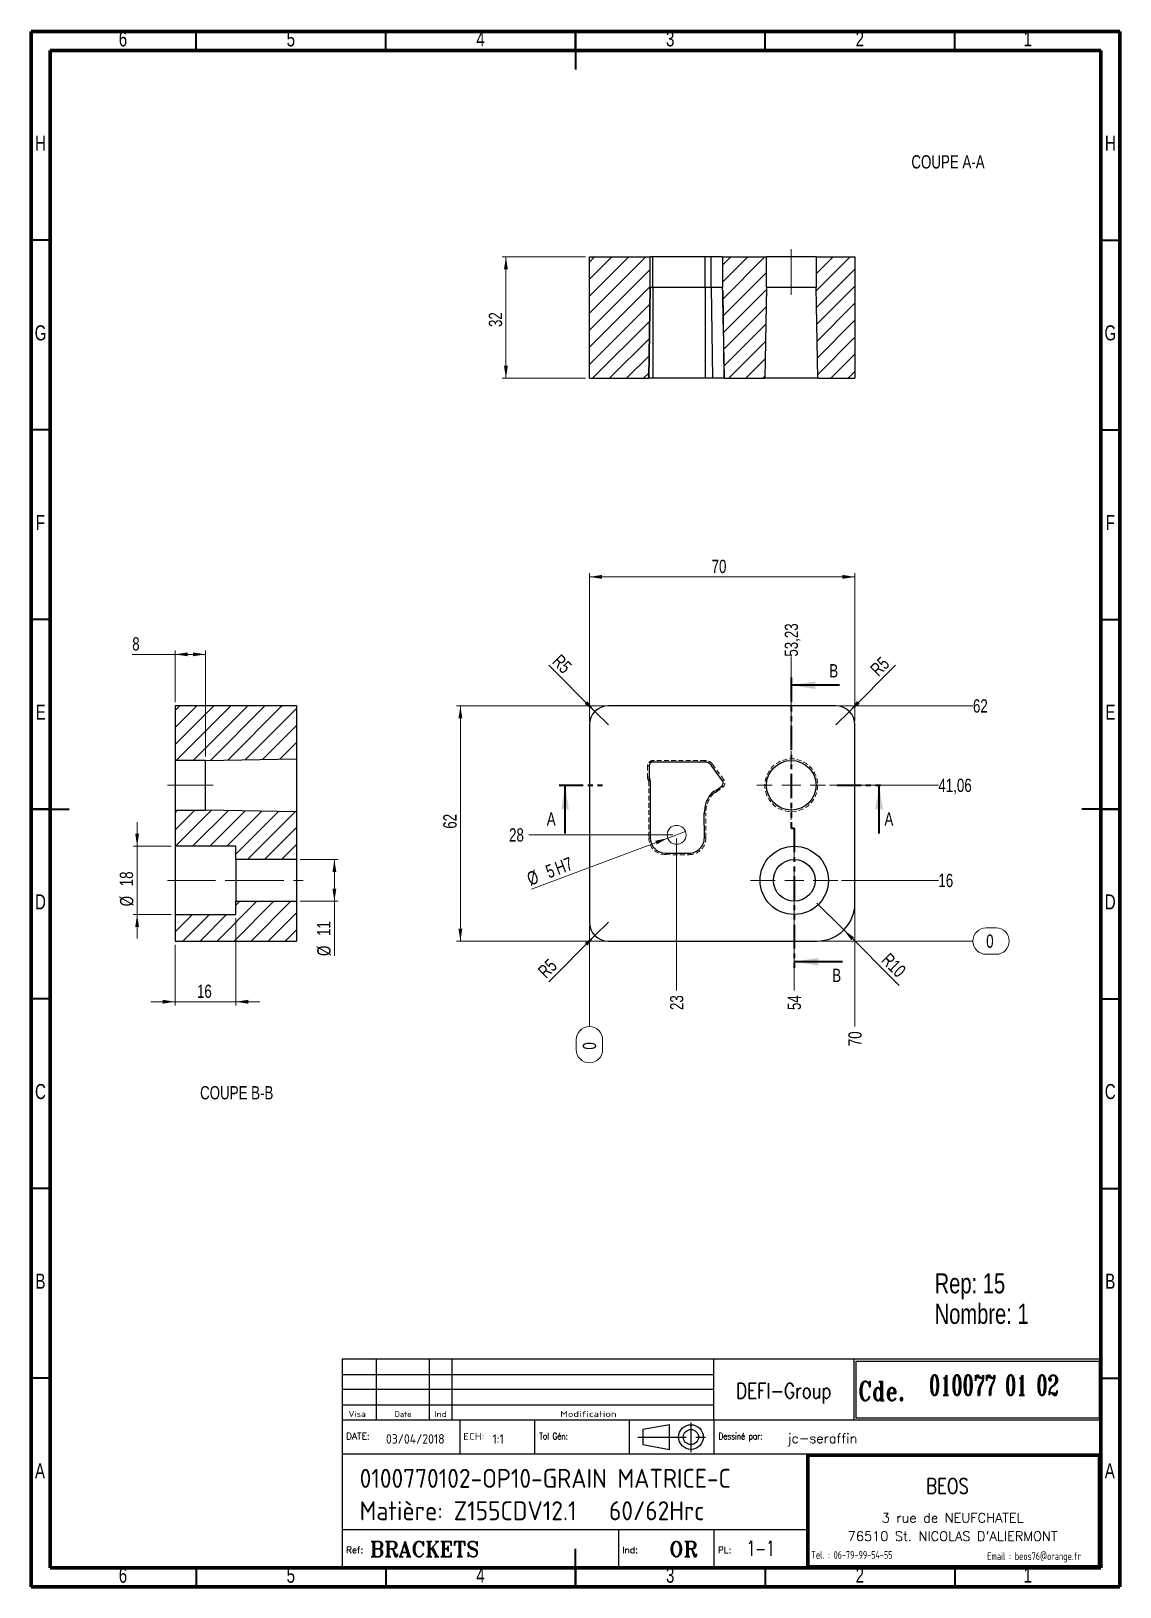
# Model space of a CAD drawing. Header units: millimetres. Extents: x 5 to 292, y 5 to 415.
import ezdxf

# ---------------------------------------------------------------- set-up
doc = ezdxf.new("R2010")
doc.units = ezdxf.units.MM
for name, pattern in [('CENTERX2', [20.32, 12.7, -2.54, 2.54, -2.54]), ('HIDDEN', [1.905, 1.27, -0.635]), ('PHANTOM', [12.7, 6.35, -1.27, 1.27, -1.27, 1.27, -1.27])]:
    doc.linetypes.add(name, pattern=pattern)
doc.layers.add('DIMENSIONS', color=176, linetype='Continuous')
doc.styles.add('SLDTEXTSTYLE0', font='TXT', dxfattribs={"width": 0.75})
doc.styles.add('SLDTEXTSTYLE1', font='ISOCP')
doc.styles.add('SLDTEXTSTYLE10', font='ISOCP', dxfattribs={"width": 1.147311})
doc.styles.add('SLDTEXTSTYLE11', font='ISOCP', dxfattribs={"width": 1.385904})
doc.styles.add('SLDTEXTSTYLE12', font='ISOCP', dxfattribs={"width": 1.246461})
doc.styles.add('SLDTEXTSTYLE13', font='ROMAND')
doc.styles.add('SLDTEXTSTYLE2', font='ROMANT', dxfattribs={"width": 0.8})
doc.styles.add('SLDTEXTSTYLE3', font='ISOCP', dxfattribs={"width": 0.8})
doc.styles.add('SLDTEXTSTYLE4', font='ROMANS', dxfattribs={"width": 0.8})
doc.styles.add('SLDTEXTSTYLE5', font='ROMANT')
doc.styles.add('SLDTEXTSTYLE6', font='ROMANS')
doc.styles.add('SLDTEXTSTYLE7', font='ROMANT', dxfattribs={"width": 0.65})
doc.styles.add('SLDTEXTSTYLE8', font='ISOCP', dxfattribs={"width": 1.446157})
doc.styles.add('SLDTEXTSTYLE9', font='ISOCP', dxfattribs={"width": 1.294402})
doc.dimstyles.new('SLDDIMSTYLE0', dxfattribs={"dimtxt": 3.5, "dimasz": 3.302, "dimexe": 0, "dimexo": 0.0625, "dimgap": 0.875, "dimtad": 1, "dimrnd": 1e-09, "dimzin": 12, "dimdsep": 46, "dimtxsty": 'SLDTEXTSTYLE0', "dimblk1": 'NONE', "dimsah": 1, "dimcen": 0, "dimadec": 0, "dimazin": 3, "dimtfac": 1, "dimtmove": 0, "dimatfit": 3, "dimldrblk": 'NONE', "dimfxl": 1, "dimfrac": 2, "dimtolj": 1, "dimtzin": 12, "dimarcsym": 0})
doc.dimstyles.new('SLDDIMSTYLE1', dxfattribs={"dimtxt": 3.5, "dimasz": 3.302, "dimexe": 0, "dimexo": 0.0625, "dimgap": 0.875, "dimtad": 0, "dimtih": 1, "dimtoh": 1, "dimdec": 0, "dimrnd": 1e-09, "dimdsep": 46, "dimtxsty": 'SLDTEXTSTYLE0', "dimblk1": 'NONE', "dimblk2": 'NONE', "dimsah": 1, "dimcen": 0.09, "dimadec": 0, "dimazin": 2, "dimtfac": 1, "dimtdec": 0, "dimtofl": 0, "dimtmove": 0, "dimatfit": 3, "dimldrblk": 'NONE', "dimfxl": 1, "dimfrac": 2, "dimtolj": 1, "dimtzin": 12, "dimarcsym": 0})
doc.dimstyles.new('SLDDIMSTYLE2', dxfattribs={"dimtxt": 3.5, "dimasz": 3.302, "dimexe": 0, "dimexo": 0.0625, "dimgap": 0.875, "dimtad": 0, "dimtih": 1, "dimtoh": 1, "dimrnd": 1e-09, "dimzin": 12, "dimdsep": 46, "dimtxsty": 'SLDTEXTSTYLE0', "dimblk1": 'NONE', "dimblk2": 'NONE', "dimsah": 1, "dimcen": 0.09, "dimadec": 0, "dimazin": 3, "dimtfac": 1, "dimtofl": 0, "dimtmove": 0, "dimatfit": 3, "dimldrblk": 'NONE', "dimfxl": 1, "dimfrac": 2, "dimtolj": 1, "dimtzin": 12, "dimarcsym": 0})
doc.dimstyles.new('SLDDIMSTYLE3', dxfattribs={"dimtxt": 3.5, "dimasz": 3.302, "dimexe": 0, "dimexo": 0.0625, "dimgap": 0.875, "dimtad": 1, "dimrnd": 1e-09, "dimzin": 12, "dimdsep": 46, "dimtxsty": 'SLDTEXTSTYLE0', "dimsah": 1, "dimcen": 0.09, "dimadec": 0, "dimazin": 3, "dimtfac": 1, "dimtofl": 0, "dimtmove": 0, "dimatfit": 3, "dimfxl": 1, "dimfrac": 2, "dimtolj": 1, "dimtzin": 12, "dimarcsym": 0})
doc.dimstyles.new('SLDDIMSTYLE4', dxfattribs={"dimtxt": 3.5, "dimasz": 3.302, "dimexe": 0, "dimexo": 0.0625, "dimgap": 0.875, "dimtad": 1, "dimrnd": 1e-09, "dimzin": 12, "dimdsep": 46, "dimtxsty": 'SLDTEXTSTYLE0', "dimsah": 1, "dimcen": 0, "dimadec": 0, "dimazin": 3, "dimtfac": 1, "dimtofl": 0, "dimtmove": 0, "dimatfit": 3, "dimfxl": 1, "dimfrac": 2, "dimtolj": 1, "dimtzin": 12, "dimarcsym": 0})
doc.dimstyles.new('SLDDIMSTYLE5', dxfattribs={"dimtxt": 3.5, "dimasz": 3.302, "dimexe": 0, "dimexo": 0.0625, "dimgap": 0.875, "dimtad": 1, "dimrnd": 1e-09, "dimzin": 12, "dimdsep": 46, "dimtxsty": 'SLDTEXTSTYLE0', "dimsah": 1, "dimcen": 0.09, "dimadec": 0, "dimazin": 3, "dimtfac": 1, "dimtmove": 0, "dimatfit": 0, "dimfxl": 1, "dimfrac": 2, "dimtolj": 1, "dimtzin": 12, "dimarcsym": 0})

# ---------------------------------------------------------------- blocks, each defined once
blk = doc.blocks.new('SW_NOTE_0')
at = {"color": 0, "linetype": 'Continuous', "lineweight": 0, "char_height": 5.292, "attachment_point": 1, "style": 'SLDTEXTSTYLE0'}
for s, insert in [('Rep: 15', (0, 6.82)), ('Nombre: 1', (0, -1.23))]:
    blk.add_mtext(s, dxfattribs=dict(at, insert=insert))
blk = doc.blocks.new('_D')
at = {"color": 7, "linetype": 'Continuous', "lineweight": 18}
for q in [(136.94, 188.89), (177.5, 204.13)]:
    blk.add_line((172.82, 202.37), q, dxfattribs=at)
blk.add_solid([(172.82, 202.37), (169.55, 201.68), (169.91, 200.73)], dxfattribs=at)
at = {"color": 7, "linetype": 'Continuous', "lineweight": 18, "char_height": 3.5, "attachment_point": 1, "rotation": 20.5889, "style": 'SLDTEXTSTYLE0'}
for s, insert in [('H7', (142.7, 195.92)), ('%%c', (135.35, 193.1)), ('5', (140.28, 195.01))]:
    blk.add_mtext(s, dxfattribs=dict(at, insert=insert))
blk = doc.blocks.new('_None')
blk = doc.blocks.new('_D_1')
at = {"color": 7, "linetype": 'Continuous', "lineweight": 18}
for p, q in [((152.16, 179.25), (152.16, 152.7)), ((148.67, 146.63), (148.67, 149.21)), ((155.65, 149.21), (155.65, 146.63))]:
    blk.add_line(p, q, dxfattribs=at)
for centre, start, end in [((152.16, 149.21), 0, 180), ((152.16, 146.63), 180, 0)]:
    blk.add_arc(centre, 3.49, start, end, dxfattribs=at)
at = {"color": 7, "linetype": 'Continuous', "lineweight": 18, "insert": (150.42, 146.63), "char_height": 3.5, "attachment_point": 1, "rotation": 90, "style": 'SLDTEXTSTYLE0'}
blk.add_mtext('0', dxfattribs=at)
blk = doc.blocks.new('_D_2')
at = {"color": 7, "linetype": 'Continuous', "lineweight": 18}
blk.add_line((175.16, 202.25), (175.16, 162.24), dxfattribs=at)
at = {"color": 7, "linetype": 'Continuous', "lineweight": 18, "insert": (173.42, 157.06), "char_height": 3.5, "attachment_point": 1, "rotation": 90, "style": 'SLDTEXTSTYLE0'}
blk.add_mtext('23', dxfattribs=at)
blk = doc.blocks.new('_D_3')
at = {"color": 7, "linetype": 'Continuous', "lineweight": 18}
blk.add_line((205.38, 226.36), (205.38, 250.22), dxfattribs=at)
at = {"color": 7, "linetype": 'Continuous', "lineweight": 18, "insert": (203.65, 250.22), "char_height": 3.5, "attachment_point": 1, "rotation": 90, "style": 'SLDTEXTSTYLE0'}
blk.add_mtext('53,23', dxfattribs=at)
blk = doc.blocks.new('_D_4')
at = {"color": 7, "linetype": 'Continuous', "lineweight": 18}
blk.add_line((206.16, 178.75), (206.16, 162.24), dxfattribs=at)
at = {"color": 7, "linetype": 'Continuous', "lineweight": 18, "insert": (204.42, 157.06), "char_height": 3.5, "attachment_point": 1, "rotation": 90, "style": 'SLDTEXTSTYLE0'}
blk.add_mtext('54', dxfattribs=at)
blk = doc.blocks.new('_D_5')
at = {"color": 7, "linetype": 'Continuous', "lineweight": 18}
blk.add_line((222.16, 184.25), (222.16, 152.7), dxfattribs=at)
at = {"color": 7, "linetype": 'Continuous', "lineweight": 18, "insert": (220.42, 147.53), "char_height": 3.5, "attachment_point": 1, "rotation": 90, "style": 'SLDTEXTSTYLE0'}
blk.add_mtext('70', dxfattribs=at)
blk = doc.blocks.new('_D_6')
at = {"color": 7, "linetype": 'Continuous', "lineweight": 18}
for p, q in [((256.76, 178.74), (259.35, 178.74)), ((213.16, 175.25), (253.27, 175.25)), ((259.35, 171.76), (256.76, 171.76))]:
    blk.add_line(p, q, dxfattribs=at)
for centre, start, end in [((256.76, 175.25), 90, 270), ((259.35, 175.25), 270, 90)]:
    blk.add_arc(centre, 3.49, start, end, dxfattribs=at)
at = {"color": 7, "linetype": 'Continuous', "lineweight": 18, "insert": (256.76, 176.98), "char_height": 3.5, "attachment_point": 1, "style": 'SLDTEXTSTYLE0'}
blk.add_mtext('0', dxfattribs=at)
blk = doc.blocks.new('_D_7')
at = {"color": 7, "linetype": 'Continuous', "lineweight": 18}
blk.add_line((218.66, 191.25), (244.16, 191.25), dxfattribs=at)
at = {"color": 7, "linetype": 'Continuous', "lineweight": 18, "insert": (244.16, 192.98), "char_height": 3.5, "attachment_point": 1, "style": 'SLDTEXTSTYLE0'}
blk.add_mtext('16', dxfattribs=at)
blk = doc.blocks.new('_D_8')
at = {"color": 7, "linetype": 'Continuous', "lineweight": 18}
blk.add_line((174.16, 203.25), (136.16, 203.25), dxfattribs=at)
at = {"color": 7, "linetype": 'Continuous', "lineweight": 18, "insert": (130.99, 204.98), "char_height": 3.5, "attachment_point": 1, "style": 'SLDTEXTSTYLE0'}
blk.add_mtext('28', dxfattribs=at)
blk = doc.blocks.new('_D_9')
at = {"color": 7, "linetype": 'Continuous', "lineweight": 18}
blk.add_line((215.43, 216.31), (244.16, 216.31), dxfattribs=at)
at = {"color": 7, "linetype": 'Continuous', "lineweight": 18, "insert": (244.16, 218.05), "char_height": 3.5, "attachment_point": 1, "style": 'SLDTEXTSTYLE0'}
blk.add_mtext('41,06', dxfattribs=at)
blk = doc.blocks.new('_D_10')
at = {"color": 7, "linetype": 'Continuous', "lineweight": 18}
blk.add_line((218.16, 237.25), (253.27, 237.25), dxfattribs=at)
at = {"color": 7, "linetype": 'Continuous', "lineweight": 18, "insert": (253.27, 238.98), "char_height": 3.5, "attachment_point": 1, "style": 'SLDTEXTSTYLE0'}
blk.add_mtext('62', dxfattribs=at)
blk = doc.blocks.new('_D_11')
at = {"color": 7, "linetype": 'Continuous', "lineweight": 18}
for p, q in [((152.16, 233.25), (152.16, 272.25)), ((152.16, 271.25), (222.16, 271.25)), ((222.16, 233.25), (222.16, 272.25))]:
    blk.add_line(p, q, dxfattribs=at)
for points in [[(152.16, 271.25), (155.46, 270.74), (155.46, 271.76)], [(222.16, 271.25), (218.86, 271.76), (218.86, 270.74)]]:
    blk.add_solid(points, dxfattribs=at)
at = {"color": 7, "linetype": 'Continuous', "lineweight": 18, "insert": (184.38, 275.76), "char_height": 3.5, "attachment_point": 1, "style": 'SLDTEXTSTYLE0'}
blk.add_mtext('70', dxfattribs=at)
blk = doc.blocks.new('_D_12')
at = {"color": 7, "linetype": 'Continuous', "lineweight": 18}
for p, q in [((156.16, 237.25), (117.16, 237.25)), ((118.16, 237.25), (118.16, 175.25)), ((156.16, 175.25), (117.16, 175.25))]:
    blk.add_line(p, q, dxfattribs=at)
for points in [[(118.16, 237.25), (117.65, 233.95), (118.67, 233.95)], [(118.16, 175.25), (118.67, 178.55), (117.65, 178.55)]]:
    blk.add_solid(points, dxfattribs=at)
at = {"color": 7, "linetype": 'Continuous', "lineweight": 18, "insert": (113.65, 204.86), "char_height": 3.5, "attachment_point": 1, "rotation": 90, "style": 'SLDTEXTSTYLE0'}
blk.add_mtext('62', dxfattribs=at)
blk = doc.blocks.new('_D_13')
at = {"color": 7, "linetype": 'Continuous', "lineweight": 18}
for q in [(141.43, 247.97), (157.16, 232.25)]:
    blk.add_line((153.62, 235.78), q, dxfattribs=at)
blk.add_solid([(153.62, 235.78), (151.65, 238.48), (150.93, 237.76)], dxfattribs=at)
at = {"color": 7, "linetype": 'Continuous', "lineweight": 18, "insert": (144.6, 251.14), "char_height": 3.5, "attachment_point": 1, "rotation": 315, "style": 'SLDTEXTSTYLE0'}
blk.add_mtext('R5', dxfattribs=at)
blk = doc.blocks.new('_D_14')
at = {"color": 7, "linetype": 'Continuous', "lineweight": 18}
for q in [(141.43, 164.52), (157.16, 180.25)]:
    blk.add_line((153.62, 176.71), q, dxfattribs=at)
blk.add_solid([(153.62, 176.71), (150.93, 174.74), (151.65, 174.02)], dxfattribs=at)
at = {"color": 7, "linetype": 'Continuous', "lineweight": 18, "insert": (138.26, 167.69), "char_height": 3.5, "attachment_point": 1, "rotation": 45, "style": 'SLDTEXTSTYLE0'}
blk.add_mtext('R5', dxfattribs=at)
blk = doc.blocks.new('_D_15')
at = {"color": 7, "linetype": 'Continuous', "lineweight": 18}
for q in [(212.16, 185.25), (233.83, 163.57)]:
    blk.add_line((219.23, 178.18), q, dxfattribs=at)
blk.add_solid([(219.23, 178.18), (221.2, 175.48), (221.92, 176.2)], dxfattribs=at)
at = {"color": 7, "linetype": 'Continuous', "lineweight": 18, "insert": (231.35, 172.41), "char_height": 3.5, "attachment_point": 1, "rotation": 315, "style": 'SLDTEXTSTYLE0'}
blk.add_mtext('R10', dxfattribs=at)
blk = doc.blocks.new('_D_16')
at = {"color": 7, "linetype": 'Continuous', "lineweight": 18}
for q in [(232.88, 247.97), (217.16, 232.25)]:
    blk.add_line((220.69, 235.78), q, dxfattribs=at)
blk.add_solid([(220.69, 235.78), (223.39, 237.76), (222.67, 238.48)], dxfattribs=at)
at = {"color": 7, "linetype": 'Continuous', "lineweight": 18, "insert": (225.88, 247.31), "char_height": 3.5, "attachment_point": 1, "rotation": 45, "style": 'SLDTEXTSTYLE0'}
blk.add_mtext('R5', dxfattribs=at)
blk = doc.blocks.new('SW_CENTERMARKSYMBOL_0')
at = {"color": 0, "linetype": 'Continuous', "lineweight": 0}
for p, q in [((0, 5), (0, 9.05)), ((-5, 0), (-9.05, 0)), ((0, 0), (-2.5, 0)), ((0, 0), (0, 2.5)), ((0, 0), (0, -2.5)), ((0, 0), (2.5, 0)), ((5, 0), (9.05, 0)), ((0, -5), (0, -9.05))]:
    blk.add_line(p, q, dxfattribs=at)
blk = doc.blocks.new('SW_CENTERMARKSYMBOL_1')
at = {"color": 0, "linetype": 'Continuous', "lineweight": 0}
for p, q in [((0, 5), (0, 11.5)), ((-5, 0), (-11.5, 0)), ((0, 0), (-2.5, 0)), ((0, 0), (0, 2.5)), ((0, 0), (0, -2.5)), ((0, 0), (2.5, 0)), ((5, 0), (11.5, 0)), ((0, -5), (0, -11.5))]:
    blk.add_line(p, q, dxfattribs=at)
blk = doc.blocks.new('_D_17')
at = {"color": 7, "linetype": 'Continuous', "lineweight": 18}
for p, q in [((151.16, 355.6), (129.16, 355.6)), ((130.16, 323.6), (130.16, 355.6)), ((151.16, 323.6), (129.16, 323.6))]:
    blk.add_line(p, q, dxfattribs=at)
for points in [[(130.16, 355.6), (129.65, 352.3), (130.67, 352.3)], [(130.16, 323.6), (130.67, 326.91), (129.65, 326.91)]]:
    blk.add_solid(points, dxfattribs=at)
at = {"color": 7, "linetype": 'Continuous', "lineweight": 18, "insert": (125.65, 337.12), "char_height": 3.5, "attachment_point": 1, "rotation": 90, "style": 'SLDTEXTSTYLE0'}
blk.add_mtext('32', dxfattribs=at)
blk = doc.blocks.new('_D_18')
at = {"color": 7, "linetype": 'Continuous', "lineweight": 18}
for p, q in [((42.94, 250.83), (31.65, 250.83)), ((42.94, 238.25), (42.94, 251.83)), ((50.94, 250.83), (42.94, 250.83)), ((50.94, 223.86), (50.94, 251.83))]:
    blk.add_line(p, q, dxfattribs=at)
for points in [[(42.94, 250.83), (46.25, 250.32), (46.25, 251.33)], [(50.94, 250.83), (47.64, 251.33), (47.64, 250.32)]]:
    blk.add_solid(points, dxfattribs=at)
at = {"color": 7, "linetype": 'Continuous', "lineweight": 18, "insert": (31.65, 255.34), "char_height": 3.5, "attachment_point": 1, "style": 'SLDTEXTSTYLE0'}
blk.add_mtext('8', dxfattribs=at)
blk = doc.blocks.new('_D_19')
at = {"color": 7, "linetype": 'Continuous', "lineweight": 18}
for p, q in [((32.94, 200.25), (32.94, 206.6)), ((41.94, 200.25), (31.94, 200.25)), ((32.94, 200.25), (32.94, 182.25)), ((41.94, 182.25), (31.94, 182.25)), ((32.94, 182.25), (32.94, 175.9))]:
    blk.add_line(p, q, dxfattribs=at)
for points in [[(32.94, 200.25), (33.45, 203.55), (32.44, 203.55)], [(32.94, 182.25), (32.44, 178.95), (33.45, 178.95)]]:
    blk.add_solid(points, dxfattribs=at)
at = {"color": 7, "linetype": 'Continuous', "lineweight": 18, "char_height": 3.5, "attachment_point": 1, "rotation": 90, "style": 'SLDTEXTSTYLE0'}
for s, insert in [('18', (28.38, 189.69)), ('%%c', (28.43, 184.41))]:
    blk.add_mtext(s, dxfattribs=dict(at, insert=insert))
blk = doc.blocks.new('_D_20')
at = {"color": 7, "linetype": 'Continuous', "lineweight": 18}
for p, q in [((58.94, 181.25), (58.94, 158.25)), ((42.94, 174.25), (42.94, 158.25)), ((42.94, 159.25), (36.59, 159.25)), ((42.94, 159.25), (58.94, 159.25)), ((58.94, 159.25), (65.29, 159.25))]:
    blk.add_line(p, q, dxfattribs=at)
for points in [[(42.94, 159.25), (39.64, 159.76), (39.64, 158.74)], [(58.94, 159.25), (62.25, 158.74), (62.25, 159.76)]]:
    blk.add_solid(points, dxfattribs=at)
at = {"color": 7, "linetype": 'Continuous', "lineweight": 18, "insert": (48.72, 163.76), "char_height": 3.5, "attachment_point": 1, "style": 'SLDTEXTSTYLE0'}
blk.add_mtext('16', dxfattribs=at)
blk = doc.blocks.new('_D_21')
at = {"color": 7, "linetype": 'Continuous', "lineweight": 18}
for p, q in [((75.94, 196.75), (85.94, 196.75)), ((84.94, 196.75), (84.94, 185.75)), ((75.94, 185.75), (85.94, 185.75)), ((84.94, 185.75), (84.94, 171.31))]:
    blk.add_line(p, q, dxfattribs=at)
for points in [[(84.94, 196.75), (84.44, 193.45), (85.45, 193.45)], [(84.94, 185.75), (85.45, 189.05), (84.44, 189.05)]]:
    blk.add_solid(points, dxfattribs=at)
at = {"color": 7, "linetype": 'Continuous', "lineweight": 18, "char_height": 3.5, "attachment_point": 1, "rotation": 90, "style": 'SLDTEXTSTYLE0'}
for s, insert in [('11', (80.38, 176.59)), ('%%c', (80.43, 171.31))]:
    blk.add_mtext(s, dxfattribs=dict(at, insert=insert))

msp = doc.modelspace()

# ---------------------------------------------------------------- hatches: boundary and pattern name
at = {"linetype": 'Continuous', "lineweight": 18}
h = msp.add_hatch(dxfattribs=at)
h.set_pattern_fill('ANSI31', style=0)
h.paths.add_polyline_path([(152.158, 355.605), (152.158, 323.605), (167.806, 323.605), (168.225, 347.605), (168.225, 355.605)], flags=0)
h = msp.add_hatch(dxfattribs=at)
h.set_pattern_fill('ANSI31', style=0)
edge = h.paths.add_edge_path(flags=0)
edge.add_line((198.416, 323.605), (198.835, 347.605))
edge.add_line((198.835, 347.605), (198.835, 355.605))
edge.add_line((198.835, 355.605), (187.277, 355.605))
edge.add_line((187.277, 355.605), (187.277, 347.605))
edge.add_spline(control_points=[(187.277, 347.605), (187.348, 344.358), (187.415, 341.11), (187.481, 337.863), (187.557, 334.163), (187.63, 330.462), (187.702, 326.761), (187.72, 325.836), (187.738, 324.911), (187.756, 323.985), (187.758, 323.859), (187.76, 323.732), (187.763, 323.605)], knot_values=[0.0118918, 0.0118918, 0.0118918, 0.0118918, 0.0216355, 0.0216355, 0.0216355, 0.03274, 0.03274, 0.03274, 0.0355161, 0.0355161, 0.0355161, 0.0358966, 0.0358966, 0.0358966, 0.0358966], weights=[1, 1, 1, 1, 1, 1, 1, 1, 1, 1, 1, 1, 1], degree=3, periodic=0)
edge.add_line((187.763, 323.605), (198.416, 323.605))
h = msp.add_hatch(dxfattribs=at)
h.set_pattern_fill('ANSI31', style=0)
h.paths.add_polyline_path([(222.158, 323.605), (222.158, 355.605), (211.935, 355.605), (211.935, 347.605), (212.354, 323.605)], flags=0)
h = msp.add_hatch(dxfattribs=at)
h.set_pattern_fill('ANSI31', style=0)
h.paths.add_polyline_path([(74.944, 223.281), (74.944, 237.247), (42.944, 237.247), (42.944, 222.862), (50.944, 222.862)], flags=0)
h = msp.add_hatch(dxfattribs=at)
h.set_pattern_fill('ANSI31', style=0)
h.paths.add_polyline_path([(74.944, 196.747), (74.944, 209.343), (50.944, 209.762), (42.944, 209.762), (42.944, 200.247), (58.944, 200.247), (58.944, 196.747)], flags=0)
h = msp.add_hatch(dxfattribs=at)
h.set_pattern_fill('ANSI31', style=0)
h.paths.add_polyline_path([(42.944, 182.247), (42.944, 175.247), (74.944, 175.247), (74.944, 185.747), (58.944, 185.747), (58.944, 182.247)], flags=0)

# ---------------------------------------------------------------- linework, layer by layer
at = {"color": 7, "linetype": 'Continuous', "lineweight": 70}
for p, q in [((5, 5), (5, 415)), ((5, 415), (292, 415)), ((292, 415), (292, 5)), ((10, 10), (10, 410)), ((10, 410), (287, 410)), ((287, 410), (287, 10)), ((287, 10), (10, 10)), ((292, 5), (5, 5))]:
    msp.add_line(p, q, dxfattribs=at)
at = {"color": 7, "linetype": 'Continuous', "lineweight": 35}
for p, q in [((48.5, 410), (48.5, 415)), ((98.5, 410), (98.5, 415)), ((148.5, 415.001), (148.5, 404.999)), ((148.5, 410), (148.5, 415)), ((198.5, 410), (198.5, 415)), ((248.5, 410), (248.5, 415)), ((10, 360), (5, 360)), ((287, 360), (292, 360)), ((10, 310), (5, 310)), ((287, 310), (292, 310)), ((10, 260), (5, 260)), ((287, 260), (292, 260)), ((218.085, 242.687), (205.385, 242.687)), ((145.758, 203.612), (145.758, 216.312)), ((228.558, 203.612), (228.558, 216.312)), ((4.999, 210), (15.001, 210)), ((10, 210), (5, 210)), ((292.001, 210), (281.999, 210)), ((287, 210), (292, 210)), ((218.858, 169.807), (206.158, 169.807)), ((10, 160), (5, 160)), ((287, 160), (292, 160)), ((10, 110), (5, 110)), ((287, 110), (292, 110)), ((10, 60), (5, 60)), ((287, 60), (292, 60)), ((148.5, 4.999), (148.5, 15.001)), ((48.5, 10), (48.5, 5)), ((98.5, 10), (98.5, 5)), ((148.5, 10), (148.5, 5)), ((198.5, 10), (198.5, 5)), ((248.5, 10), (248.5, 5))]:
    msp.add_line(p, q, dxfattribs=at)
at = {"color": 7, "linetype": 'CENTERX2', "lineweight": 18}
for p, q in [((205.385, 357.605), (205.385, 345.605)), ((40.944, 216.312), (52.944, 216.312)), ((40.944, 191.247), (58.944, 191.247)), ((58.944, 191.247), (76.944, 191.247))]:
    msp.add_line(p, q, dxfattribs=at)
at = {"color": 7, "linetype": 'Continuous', "lineweight": 25}
for p, q in [((152.158, 355.605), (168.225, 355.605)), ((152.158, 323.605), (152.158, 355.605)), ((168.225, 347.605), (168.225, 355.605)), ((168.225, 355.605), (168.225, 355.605)), ((168.225, 347.605), (168.225, 355.605)), ((168.917, 355.605), (168.225, 355.605)), ((168.917, 347.605), (168.917, 355.605)), ((182.637, 355.605), (168.917, 355.605)), ((182.637, 347.605), (182.637, 355.605)), ((184.247, 355.605), (182.637, 355.605)), ((184.247, 347.605), (184.247, 355.605)), ((187.277, 355.605), (184.247, 355.605)), ((187.277, 355.605), (187.277, 347.605)), ((187.277, 355.605), (198.835, 355.605)), ((198.835, 347.605), (198.835, 355.605)), ((211.935, 355.605), (198.835, 355.605)), ((211.935, 355.605), (211.935, 347.605)), ((211.935, 355.605), (222.158, 355.605)), ((222.158, 355.605), (222.158, 323.605)), ((167.806, 323.605), (168.225, 347.605)), ((168.225, 347.605), (167.806, 323.605)), ((168.225, 347.605), (168.225, 347.605)), ((168.917, 347.605), (168.917, 323.605)), ((168.917, 347.605), (182.637, 347.605)), ((182.637, 347.605), (184.247, 347.605)), ((182.637, 347.605), (182.637, 323.605)), ((184.247, 347.605), (184.585, 323.605)), ((198.835, 347.605), (198.416, 323.605)), ((198.835, 347.605), (211.935, 347.605)), ((212.354, 323.605), (211.935, 347.605)), ((152.158, 323.605), (167.806, 323.605)), ((167.806, 323.605), (167.806, 323.605)), ((168.917, 323.605), (167.806, 323.605)), ((182.637, 323.605), (168.917, 323.605)), ((184.585, 323.605), (182.637, 323.605)), ((187.62, 323.605), (184.585, 323.605)), ((187.773, 323.605), (187.62, 323.605)), ((187.763, 323.605), (198.416, 323.605)), ((212.354, 323.605), (198.416, 323.605)), ((212.354, 323.605), (222.158, 323.605)), ((42.944, 237.247), (42.944, 222.862)), ((74.944, 237.247), (42.944, 237.247)), ((74.944, 237.247), (74.944, 223.281)), ((217.158, 237.247), (157.158, 237.247)), ((152.158, 232.247), (152.158, 180.247)), ((222.158, 185.247), (222.158, 232.247)), ((50.944, 222.862), (42.944, 222.862)), ((42.944, 222.862), (42.944, 209.762)), ((50.944, 222.862), (74.944, 223.281)), ((50.944, 209.762), (50.944, 222.862)), ((74.944, 223.281), (74.944, 209.343)), ((182.637, 222.44), (168.917, 222.44)), ((187.283, 217.507), (184.247, 221.626)), ((167.917, 221.44), (167.917, 218.44)), ((168.225, 217.373), (168.217, 202.442)), ((185.461, 214.922), (187.071, 216.109)), ((42.944, 209.762), (42.944, 200.247)), ((42.944, 209.762), (50.944, 209.762)), ((74.944, 209.343), (50.944, 209.762)), ((74.944, 209.343), (74.944, 196.747)), ((182.473, 202.462), (182.431, 208.968)), ((58.944, 200.247), (42.944, 200.247)), ((42.944, 200.247), (42.944, 182.247)), ((58.944, 196.747), (58.944, 200.247)), ((172.215, 198.44), (178.471, 198.437)), ((74.944, 196.747), (58.944, 196.747)), ((58.944, 196.747), (58.944, 185.747)), ((74.944, 196.747), (74.944, 185.747)), ((58.944, 182.247), (58.944, 185.747)), ((58.944, 185.747), (74.944, 185.747)), ((74.944, 185.747), (74.944, 175.247)), ((42.944, 182.247), (58.944, 182.247)), ((42.944, 182.247), (42.944, 175.247)), ((42.944, 175.247), (74.944, 175.247)), ((157.158, 175.247), (212.158, 175.247))]:
    msp.add_line(p, q, dxfattribs=at)
at = {"color": 8, "linetype": 'Continuous', "lineweight": 25}
for p, q in [((168.225, 347.605), (168.917, 347.605)), ((184.247, 347.605), (187.277, 347.605)), ((187.296, 346.685), (187.62, 323.605))]:
    msp.add_line(p, q, dxfattribs=at)
at = {"color": 7, "linetype": 'PHANTOM', "lineweight": 35}
for p, q in [((205.385, 244.687), (205.385, 205.021)), ((144.17, 216.312), (156.877, 216.312)), ((217.445, 216.312), (230.145, 216.312)), ((205.385, 205.021), (206.158, 205.021)), ((206.158, 205.021), (206.158, 167.807))]:
    msp.add_line(p, q, dxfattribs=at)
at = {"color": 7, "linetype": 'HIDDEN', "lineweight": 18}
for p, q in [((168.917, 222.44), (168.917, 222.859)), ((182.637, 222.859), (168.917, 222.859)), ((182.637, 222.44), (182.637, 222.859)), ((184.247, 221.626), (184.585, 221.875)), ((187.62, 217.755), (184.585, 221.875)), ((167.498, 221.44), (167.917, 221.44)), ((167.498, 221.44), (167.498, 218.44)), ((167.498, 218.44), (167.917, 218.44)), ((167.717, 217.683), (168.071, 217.907)), ((167.806, 217.373), (167.798, 202.442)), ((167.806, 217.373), (168.225, 217.373)), ((187.283, 217.507), (187.62, 217.755)), ((184.558, 214.452), (184.866, 214.167)), ((185.08, 214.75), (185.169, 214.341)), ((185.461, 214.922), (185.71, 214.585)), ((185.71, 214.585), (187.32, 215.771)), ((187.071, 216.109), (187.32, 215.771)), ((182.431, 208.968), (182.85, 208.971)), ((182.892, 202.465), (182.85, 208.971)), ((167.798, 202.442), (168.217, 202.442)), ((182.892, 202.465), (182.473, 202.462)), ((172.215, 198.021), (172.215, 198.44)), ((172.215, 198.021), (178.471, 198.018)), ((178.471, 198.018), (178.471, 198.437))]:
    msp.add_line(p, q, dxfattribs=at)
msp.add_circle((205.385, 216.312), 6.969, dxfattribs=at)
at = {"color": 7, "linetype": 'Continuous', "lineweight": 25}
for centre, radius in [((205.385, 216.312), 6.55), ((206.158, 191.247), 9), ((206.158, 191.247), 5.5)]:
    msp.add_circle(centre, radius, dxfattribs=at)
at = {"color": 7, "linetype": 'Continuous', "lineweight": 18}
msp.add_circle((175.158, 203.247), 2.5, dxfattribs=at)
at = {"color": 7, "linetype": 'Continuous', "lineweight": 25}
for centre, radius, start, end in [((157.158, 232.247), 5, 90, 180), ((217.158, 232.247), 5, 0, 90), ((168.917, 221.44), 1, 90, 180), ((182.637, 220.44), 2, 36.3847, 90), ((168.917, 218.44), 1, 180, 212.21895), ((167.225, 217.374), 1, 359.96943, 32.21895), ((186.478, 216.914), 1, 306.3847, 36.3847), ((190.431, 209.02), 8, 137.23575, 180.36878), ((185.292, 213.773), 1, 102.24911, 137.23575), ((184.868, 215.727), 1, 282.24911, 306.3847), ((172.217, 202.44), 4, 179.96943, 269.96943), ((178.473, 202.437), 4, 269.96943, 0.36878), ((212.158, 185.247), 10, 270, 0), ((157.158, 180.247), 5, 180, 270)]:
    msp.add_arc(centre, radius, start, end, dxfattribs=at)
at = {"color": 7, "linetype": 'HIDDEN', "lineweight": 18}
for centre, radius, start, end in [((168.917, 221.44), 1.419, 90, 180), ((182.637, 220.44), 2.419, 36.3847, 90), ((168.917, 218.44), 1.419, 180, 212.21895), ((167.225, 217.374), 0.581, 359.96943, 32.21895), ((186.478, 216.914), 1.419, 306.3847, 36.3847), ((190.431, 209.02), 7.581, 137.23575, 180.36878), ((185.292, 213.773), 0.581, 102.24911, 137.23575), ((184.868, 215.727), 1.419, 282.24911, 306.3847), ((172.217, 202.44), 4.419, 179.96943, 269.96943), ((178.473, 202.437), 4.419, 269.96943, 0.36878)]:
    msp.add_arc(centre, radius, start, end, dxfattribs=at)
at = {"color": 7, "linetype": 'Continuous', "lineweight": 25}
msp.add_open_spline([(187.763, 323.605), (187.609, 331.605), (187.451, 339.605), (187.277, 347.605)], degree=3, dxfattribs=at)
at = {"color": 7, "linetype": 'Continuous', "lineweight": 35}
for points in [[(205.385, 242.687), (211.735, 241.671), (211.735, 243.703)], [(145.758, 216.312), (144.742, 209.962), (146.774, 209.962)], [(228.558, 216.312), (227.542, 209.962), (229.574, 209.962)], [(206.158, 169.807), (212.508, 168.791), (212.508, 170.823)]]:
    msp.add_solid(points, dxfattribs=at)
at = {"layer": 'DIMENSIONS', "color": 3}
for p, q in [((185, 65), (87, 65)), ((96, 49), (96, 65)), ((110, 49), (110, 65)), ((116, 49), (116, 65)), ((87, 61), (185, 61)), ((185, 57), (87, 57)), ((87, 53), (185, 53))]:
    msp.add_line(p, q, dxfattribs=at)
at = {"layer": 'DIMENSIONS', "color": 6}
for p, q in [((87, 65), (87, 10)), ((287, 10), (287, 65)), ((287, 40), (209.384, 40)), ((209.384, 40), (209.384, 10)), ((286.8, 39.8), (209.584, 39.8)), ((209.584, 39.8), (209.584, 10.2)), ((286.6, 39.6), (209.784, 39.6)), ((209.784, 39.6), (209.784, 10.4)), ((286.4, 39.4), (209.984, 39.4)), ((209.984, 39.4), (209.984, 10.6)), ((286.4, 10.6), (286.4, 39.4)), ((286.6, 10.4), (286.6, 39.6)), ((286.8, 10.2), (286.8, 39.8)), ((87, 10), (287, 10)), ((209.584, 10.2), (286.8, 10.2)), ((209.784, 10.4), (286.6, 10.4)), ((209.984, 10.6), (286.4, 10.6))]:
    msp.add_line(p, q, dxfattribs=at)
at = {"layer": 'DIMENSIONS', "color": 1}
for p, q in [((287, 65), (185, 65)), ((185, 49), (185, 65)), ((222, 49), (222, 65)), ((222.5, 49.5), (222.5, 64.5)), ((222.5, 64.5), (286.5, 64.5)), ((286.5, 64.5), (286.5, 49.5)), ((286.5, 49.5), (222.5, 49.5)), ((87, 49), (287, 49)), ((118, 49), (118, 40)), ((137.731, 49), (137.731, 40)), ((162.62, 49), (162.62, 40)), ((185, 49), (185, 40)), ((209.384, 40), (87, 40)), ((209.384, 20), (87, 20)), ((159.792, 20), (159.792, 10)), ((185, 20), (185, 10))]:
    msp.add_line(p, q, dxfattribs=at)
at = {"layer": 'DIMENSIONS'}
for p, q in [((222.5, 49.5), (222.5, 64.5)), ((222.5, 64.5), (286.5, 64.5)), ((286.5, 64.5), (286.5, 49.5)), ((286.5, 49.5), (222.5, 49.5))]:
    msp.add_line(p, q, dxfattribs=at)
at = {"layer": 'DIMENSIONS', "color": 7}
for p, q in [((173.244, 47.75), (166.244, 46.5)), ((166.244, 46.5), (166.244, 42.5)), ((173.244, 41.25), (173.244, 47.75)), ((166.244, 42.5), (173.244, 41.25))]:
    msp.add_line(p, q, dxfattribs=at)
at = {"layer": 'DIMENSIONS', "color": 3, "linetype": 'CENTERX2'}
for p, q in [((178.934, 48.348), (178.934, 40.513)), ((164.946, 44.5), (183.201, 44.5))]:
    msp.add_line(p, q, dxfattribs=at)
at = {"layer": 'DIMENSIONS', "color": 7}
for radius in [3.25, 2]:
    msp.add_circle((178.934, 44.5), radius, dxfattribs=at)

# ---------------------------------------------------------------- block references
at = {"color": 7, "linetype": 'Continuous', "lineweight": 0}
for name, p in [('SW_CENTERMARKSYMBOL_0', (205.385, 216.312)), ('SW_CENTERMARKSYMBOL_1', (206.158, 191.247)), ('SW_NOTE_0', (243.17, 80.847))]:
    msp.add_blockref(name, p, dxfattribs=at)

# ---------------------------------------------------------------- texts
at = {"color": 7, "linetype": 'Continuous', "lineweight": 0, "attachment_point": 2, "style": 'SLDTEXTSTYLE0'}
for s, insert, char_height in [('6', (29.21, 415.06), 3.969), ('5', (73.46, 415.06), 3.969), ('4', (123.46, 415.06), 3.969), ('3', (173.46, 415.06), 3.969), ('2', (223.46, 415.06), 3.969), ('1', (267.71, 415.06), 3.969), ('H', (7.49, 387.56), 3.969), ('H', (289.49, 387.56), 3.969), ('COUPE A-A', (246.694, 382.407), 3.5), ('G', (7.487, 337.56), 3.969), ('G', (289.487, 337.56), 3.969), ('F', (7.458, 287.56), 3.969), ('F', (289.458, 287.56), 3.969), ('E', (7.508, 237.56), 3.969), ('E', (289.508, 237.56), 3.969), ('D', (7.453, 187.56), 3.969), ('D', (289.453, 187.56), 3.969), ('C', (7.459, 137.56), 3.969), ('COUPE B-B', (59.199, 137.008), 3.5), ('C', (289.459, 137.56), 3.969), ('B', (7.471, 87.56), 3.969), ('B', (289.471, 87.56), 3.969), ('A', (7.34, 37.56), 3.969), ('A', (289.34, 37.56), 3.969), ('6', (29.21, 10.06), 3.969), ('5', (73.46, 10.06), 3.969), ('4', (123.46, 10.06), 3.969), ('3', (173.46, 10.06), 3.969), ('2', (223.46, 10.06), 3.969), ('1', (267.71, 10.06), 3.969)]:
    msp.add_mtext(s, dxfattribs=dict(at, insert=insert, char_height=char_height))
at = {"color": 7, "linetype": 'Continuous', "char_height": 3.5, "attachment_point": 1, "style": 'SLDTEXTSTYLE0'}
for s, insert in [('B', (215.408, 248.246)), ('A', (140.925, 209.17)), ('A', (229.939, 209.17)), ('B', (216.181, 167.956))]:
    msp.add_mtext(s, dxfattribs=dict(at, insert=insert))
at = {"layer": 'DIMENSIONS'}
for s, insert, char_height, attachment_point, style in [('DEFI-Group', (203.42, 58.701), 4, 2, 'SLDTEXTSTYLE2'), ('Cde.', (223, 59.126), 5, 1, 'SLDTEXTSTYLE2'), ('010077 01 02', (241.691, 60.812), 5.29167, 1, 'SLDTEXTSTYLE7'), ('Visa', (88.655, 51.348), 1.5671, 1, 'SLDTEXTSTYLE12'), ('Date', (100.824, 51.283), 1.4924, 1, 'SLDTEXTSTYLE10'), ('Ind', (111.254, 51.283), 1.4924, 1, 'SLDTEXTSTYLE11'), ('Modification', (144.489, 51.348), 1.56705, 1, 'SLDTEXTSTYLE8'), ('DATE:', (88.034, 45.598), 1.7277, 1, 'SLDTEXTSTYLE6'), ('03/04/2018', (98.533, 45.253), 2.5, 1, 'SLDTEXTSTYLE1'), ('ECH:', (118.911, 45.56), 1.8141, 1, 'SLDTEXTSTYLE9'), ('1:1', (126.62, 45.24), 2.5, 1, 'SLDTEXTSTYLE1'), ('Tol Gén:', (138.952, 45.598), 1.7277, 1, 'SLDTEXTSTYLE4'), ('Dessiné par:', (186.221, 45.598), 1.72768, 1, 'SLDTEXTSTYLE4'), ('jc-seraffin', (204.355, 45.42), 2.5, 1, 'SLDTEXTSTYLE5'), ('0100770102-OP10-GRAIN MATRICE-C', (91.603, 36.107), 5, 1, 'SLDTEXTSTYLE1'), ('BEOS', (246.571, 33.595), 4, 2, 'SLDTEXTSTYLE2'), ('Matière: Z155CDV12.1   60/62Hrc', (91.603, 27.564), 5, 1, 'SLDTEXTSTYLE1'), ('3 rue de NEUFCHATEL', (247.909, 24.448), 2.5, 2, 'SLDTEXTSTYLE13'), ('BRACKETS', (94.337, 16.951), 4, 1, 'SLDTEXTSTYLE5'), ('OR', (173.194, 16.951), 4, 1, 'SLDTEXTSTYLE5'), ('1-1', (193.651, 17.173), 4, 1, 'SLDTEXTSTYLE7'), ("76510 St. NICOLAS D'ALIERMONT", (247.903, 19.623), 2.5, 2, 'SLDTEXTSTYLE13'), ('Ref:', (88.034, 15.598), 1.7277, 1, 'SLDTEXTSTYLE6'), ('Ind:', (160.826, 15.598), 1.7277, 1, 'SLDTEXTSTYLE6'), ('PL:', (186.034, 15.598), 1.7277, 1, 'SLDTEXTSTYLE6'), ('Tel. : 06-79-99-54-55', (221.36, 14.429), 2, 2, 'SLDTEXTSTYLE3'), ('Email : beos76@orange.fr', (269.372, 14.097), 2, 2, 'SLDTEXTSTYLE3')]:
    msp.add_mtext(s, dxfattribs=dict(at, insert=insert, char_height=char_height, attachment_point=attachment_point, style=style))

# ---------------------------------------------------------------- dimensions: what is measured, and where the dimension line sits
at = {"color": 7, "linetype": 'Continuous', "lineweight": 18}
for base, p1, p2, picture, middle in [((130.158, 355.605), (152.158, 323.605), (152.158, 355.605), '_D_17', (130.158, 339.709)), ((118.158, 175.247), (157.158, 237.247), (157.158, 175.247), '_D_12', (118.158, 207.448))]:
    dim = msp.add_linear_dim(base=base, p1=p1, p2=p2, angle=90, dimstyle='SLDDIMSTYLE3', dxfattribs=at)
    dim.commit()
    dim.dimension.update_dxf_attribs({"geometry": picture, "text_midpoint": middle, "dimtype": 160})
for base, p1, p2, dimstyle, picture, middle in [((222.158, 271.247), (152.158, 232.247), (222.158, 232.247), 'SLDDIMSTYLE3', '_D_11', (186.961, 271.247)), ((42.944, 250.826), (50.944, 222.862), (42.944, 237.247), 'SLDDIMSTYLE3', '_D_18', (32.944, 250.826)), ((58.944, 159.247), (42.944, 175.247), (58.944, 182.247), 'SLDDIMSTYLE5', '_D_20', (51.303, 159.247))]:
    dim = msp.add_linear_dim(base=base, p1=p1, p2=p2, dimstyle=dimstyle, dxfattribs=at)
    dim.commit()
    dim.dimension.update_dxf_attribs({"geometry": picture, "text_midpoint": middle, "dimtype": 160})
for feature_location, offset, dtype, origin, dimstyle, picture, middle in [((205.385, 225.362), (0, 24.861), 1, (152.158, 180.247), 'SLDDIMSTYLE2', '_D_3', (205.385, 256.041)), ((217.158, 237.247), (36.113, 0), 0, (212.158, 175.247), 'SLDDIMSTYLE2', '_D_10', (255.857, 237.247)), ((214.4346, 216.3118), (29.7233, 0), 0, (212.1579, 175.2473), 'SLDDIMSTYLE2', '_D_9', (249.9766, 216.3118)), ((175.158, 203.247), (-39, 0), 0, (212.158, 175.247), 'SLDDIMSTYLE2', '_D_8', (133.572, 203.247)), ((175.158, 203.247), (0, -41.012), 1, (152.158, 180.247), 'SLDDIMSTYLE2', '_D_2', (175.158, 159.649)), ((217.658, 191.247), (26.5, 0), 0, (212.158, 175.247), 'SLDDIMSTYLE2', '_D_7', (246.744, 191.247)), ((222.158, 185.247), (0, -32.544), 1, (152.158, 180.247), 'SLDDIMSTYLE2', '_D_5', (222.158, 150.118)), ((152.157863837, 180.247347851), (0, -27.543589478), 1, (152.157863837, 180.247347851), 'SLDDIMSTYLE1', '_D_1', (152.157863837, 147.921640469)), ((206.158, 179.747), (0, -17.512), 1, (152.158, 180.247), 'SLDDIMSTYLE2', '_D_4', (206.158, 159.649)), ((212.157863837, 175.247347851), (41.112933898, 0), 0, (212.157863837, 175.247347851), 'SLDDIMSTYLE1', '_D_6', (258.052915639, 175.247347851))]:
    dim = msp.add_ordinate_dim(feature_location=feature_location, offset=offset, dtype=dtype, origin=origin, dimstyle=dimstyle, dxfattribs=at)
    dim.commit()
    dim.dimension.update_dxf_attribs({"geometry": picture, "text_midpoint": middle})
for center, mpoint, picture, middle in [((157.158, 232.247), (153.622, 235.783), '_D_13', (143.214, 246.192)), ((217.158, 232.247), (220.693, 235.783), '_D_16', (231.102, 246.192)), ((212.158, 185.247), (219.229, 178.176), '_D_15', (231.102, 166.303)), ((157.158, 180.247), (153.622, 176.712), '_D_14', (143.214, 166.303))]:
    dim = msp.add_radius_dim(center=center, mpoint=mpoint, dimstyle='SLDDIMSTYLE4', dxfattribs=at)
    dim.commit()
    dim.dimension.update_dxf_attribs({"geometry": picture, "text_midpoint": middle, "dimtype": 164})
for base, p1, p2, dimstyle, picture, middle in [((32.944, 182.247), (42.944, 200.247), (42.944, 182.247), 'SLDDIMSTYLE5', '_D_19', (32.944, 189.64)), ((84.944, 185.747), (74.944, 196.747), (74.944, 185.747), 'SLDDIMSTYLE3', '_D_21', (84.944, 176.539))]:
    dim = msp.add_linear_dim(base=base, p1=p1, p2=p2, angle=90, text='%%c<>', dimstyle=dimstyle, dxfattribs=at)
    dim.commit()
    dim.dimension.update_dxf_attribs({"geometry": picture, "text_midpoint": middle, "dimtype": 160})
dim = msp.add_diameter_dim_2p(p1=(177.498, 204.126), p2=(172.818, 202.368), text='<>H7', dimstyle='SLDDIMSTYLE0', dxfattribs=at)
dim.commit()
dim.dimension.update_dxf_attribs({"geometry": '_D', "text_midpoint": (143.214, 191.247), "dimtype": 163})

doc.saveas('drawing.dxf')
